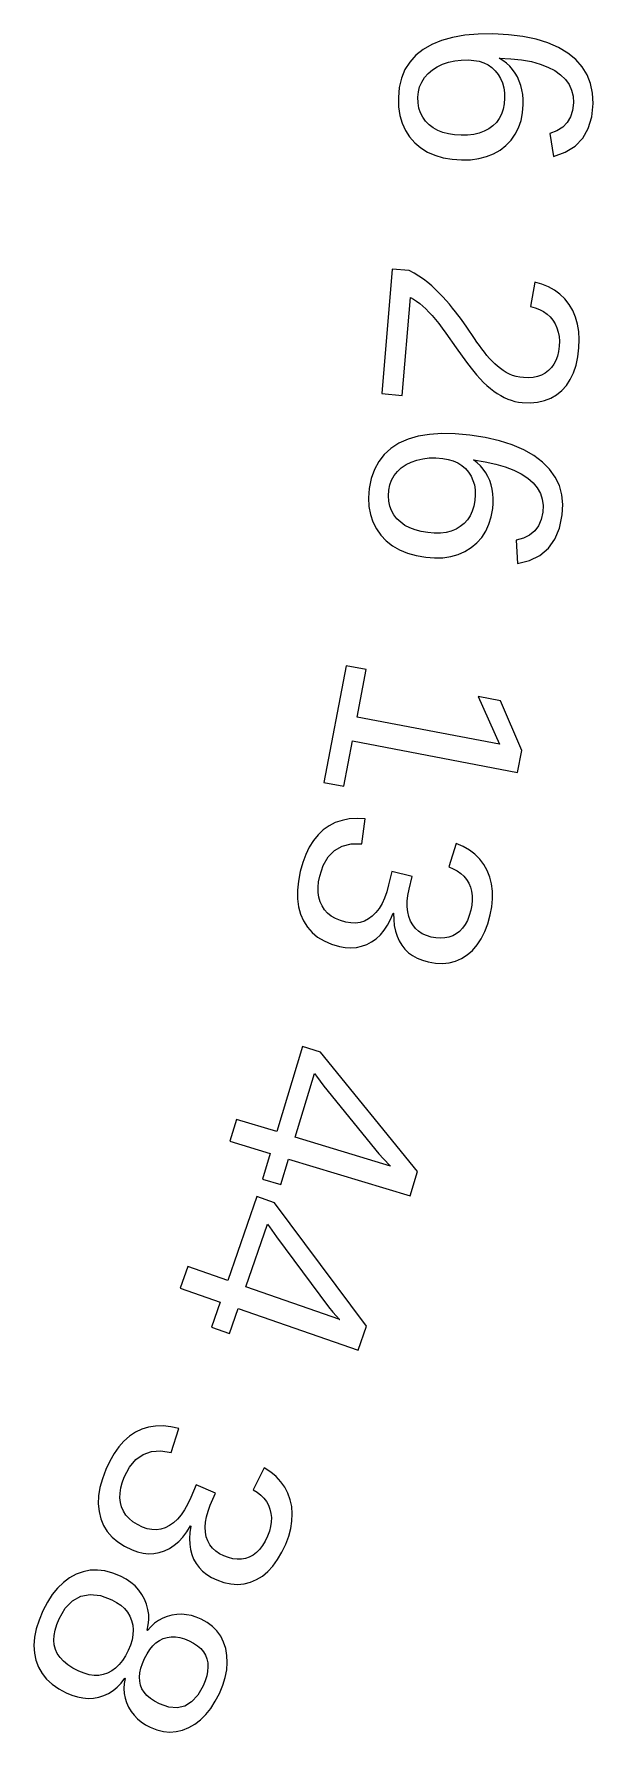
# Model space of a CAD drawing. Header units: metres. Extents: x -119 to 119, y -119 to 119.
# Drawn here: x 102.1 to 119, y -51.8 to -0.6 of the extents above; entities that cross this region are included whole.
import ezdxf

# ---------------------------------------------------------------- set-up
doc = ezdxf.new("R2010")
doc.units = ezdxf.units.M

msp = doc.modelspace()

# ---------------------------------------------------------------- linework, layer by layer
for p, q in [((114.106, -0.87602), (113.845, -1.02618)), ((114.402, -0.75488), (114.106, -0.87602)), ((114.735, -0.66278), (114.402, -0.75488)), ((115.103, -0.59969), (114.735, -0.66278)), ((115.507, -0.56561), (115.103, -0.59969)), ((115.947, -0.56056), (115.507, -0.56561)), ((116.422, -0.58514), (115.947, -0.56056)), ((116.859, -0.63835), (116.422, -0.58514)), ((117.257, -0.72022), (116.859, -0.63835)), ((117.616, -0.83073), (117.257, -0.72022)), ((117.936, -0.96986), (117.616, -0.83073)), ((118.217, -1.13766), (117.936, -0.96986)), ((113.438, -1.40817), (113.293, -1.63815)), ((113.622, -1.20419), (113.438, -1.40817)), ((113.845, -1.02618), (113.622, -1.20419)), ((114.273, -1.55116), (114.435, -1.4735)), ((114.435, -1.4735), (114.61, -1.41409)), ((114.61, -1.41409), (114.798, -1.37297)), ((114.798, -1.37297), (114.999, -1.35013)), ((114.999, -1.35013), (115.212, -1.34555)), ((115.212, -1.34555), (115.38, -1.35768)), ((115.38, -1.35768), (115.535, -1.3869)), ((115.535, -1.3869), (115.677, -1.43318)), ((115.677, -1.43318), (115.807, -1.49655)), ((115.807, -1.49655), (115.923, -1.57697)), ((116.259, -1.36465), (116.142, -1.29176)), ((116.142, -1.29176), (116.496, -1.30856)), ((116.365, -1.4463), (116.259, -1.36465)), ((116.462, -1.5367), (116.365, -1.4463)), ((116.549, -1.63582), (116.462, -1.5367)), ((116.496, -1.30856), (116.821, -1.3437)), ((116.821, -1.3437), (117.116, -1.39719)), ((117.116, -1.39719), (117.382, -1.46901)), ((117.382, -1.46901), (117.618, -1.55917)), ((118.457, -1.3318), (118.217, -1.13766)), ((118.651, -1.54996), (118.457, -1.3318)), ((113.188, -1.89412), (113.123, -2.17607)), ((113.293, -1.63815), (113.188, -1.89412)), ((113.739, -2.15434), (113.801, -2.01147)), ((113.801, -2.01147), (113.885, -1.87932)), ((113.885, -1.87932), (113.993, -1.75784)), ((113.993, -1.75784), (114.124, -1.64709)), ((114.124, -1.64709), (114.273, -1.55116)), ((115.923, -1.57697), (116.027, -1.67445)), ((116.027, -1.67445), (116.115, -1.78607)), ((116.115, -1.78607), (116.187, -1.90817)), ((116.187, -1.90817), (116.243, -2.04076)), ((116.243, -2.04076), (116.281, -2.18382)), ((116.626, -1.74368), (116.549, -1.63582)), ((116.693, -1.86028), (116.626, -1.74368)), ((116.749, -1.98439), (116.693, -1.86028)), ((116.795, -2.11412), (116.749, -1.98439)), ((117.618, -1.55917), (117.825, -1.66768)), ((117.825, -1.66768), (118.001, -1.79279)), ((118.001, -1.79279), (118.144, -1.93277)), ((118.144, -1.93277), (118.255, -2.08765)), ((118.801, -1.79213), (118.651, -1.54996)), ((118.906, -2.05832), (118.801, -1.79213)), ((113.123, -2.17607), (113.096, -2.48401)), ((113.096, -2.48401), (113.105, -2.7612)), ((113.686, -2.4722), (113.701, -2.30792)), ((113.692, -2.64073), (113.686, -2.4722)), ((113.701, -2.30792), (113.739, -2.15434)), ((116.281, -2.18382), (116.303, -2.3374)), ((116.308, -2.50143), (116.295, -2.6749)), ((116.303, -2.3374), (116.308, -2.50143)), ((116.83, -2.24945), (116.795, -2.11412)), ((116.854, -2.3904), (116.83, -2.24945)), ((116.867, -2.53693), (116.854, -2.3904)), ((116.869, -2.68909), (116.867, -2.53693)), ((118.255, -2.08765), (118.332, -2.25739)), ((118.332, -2.25739), (118.377, -2.44203)), ((118.377, -2.44203), (118.389, -2.64153)), ((118.966, -2.34856), (118.906, -2.05832)), ((118.982, -2.6628), (118.966, -2.34856)), ((113.105, -2.7612), (113.143, -3.01831)), ((113.143, -3.01831), (113.211, -3.25528)), ((113.718, -2.79715), (113.692, -2.64073)), ((113.764, -2.94142), (113.718, -2.79715)), ((113.831, -3.07353), (113.764, -2.94142)), ((113.917, -3.19351), (113.831, -3.07353)), ((116.213, -2.98083), (116.145, -3.11331)), ((116.263, -2.8347), (116.213, -2.98083)), ((116.295, -2.6749), (116.263, -2.8347)), ((116.804, -3.17706), (116.85, -2.94238)), ((116.85, -2.94238), (116.869, -2.68909)), ((118.303, -3.06473), (118.202, -3.23279)), ((118.365, -2.86765), (118.303, -3.06473)), ((118.389, -2.64153), (118.365, -2.86765)), ((118.837, -3.41396), (118.941, -3.06554)), ((118.941, -3.06554), (118.982, -2.6628)), ((113.211, -3.25528), (113.308, -3.47215)), ((113.308, -3.47215), (113.435, -3.6689)), ((114.023, -3.30133), (113.917, -3.19351)), ((114.146, -3.39528), (114.023, -3.30133)), ((114.285, -3.4729), (114.146, -3.39528)), ((114.439, -3.53426), (114.285, -3.4729)), ((114.608, -3.57928), (114.439, -3.53426)), ((114.792, -3.60802), (114.608, -3.57928)), ((115.542, -3.55606), (115.374, -3.59468)), ((115.694, -3.50029), (115.542, -3.55606)), ((115.831, -3.42737), (115.694, -3.50029)), ((115.953, -3.33728), (115.831, -3.42737)), ((116.058, -3.23213), (115.953, -3.33728)), ((116.145, -3.11331), (116.058, -3.23213)), ((116.63, -3.59056), (116.731, -3.39313)), ((116.731, -3.39313), (116.804, -3.17706)), ((117.887, -3.48187), (117.672, -3.56288)), ((117.672, -3.56288), (117.783, -4.26436)), ((118.064, -3.37184), (117.887, -3.48187)), ((118.202, -3.23279), (118.064, -3.37184)), ((118.669, -3.70804), (118.837, -3.41396)), ((113.435, -3.6689), (113.591, -3.84554)), ((113.591, -3.84554), (113.773, -3.99904)), ((113.773, -3.99904), (113.977, -4.12578)), ((114.991, -3.62045), (114.792, -3.60802)), ((115.19, -3.61613), (114.991, -3.62045)), ((115.374, -3.59468), (115.19, -3.61613)), ((115.975, -4.17912), (116.171, -4.06741)), ((116.171, -4.06741), (116.348, -3.92958)), ((116.348, -3.92958), (116.503, -3.76938)), ((116.503, -3.76938), (116.63, -3.59056)), ((118.142, -4.13324), (118.437, -3.94781)), ((118.437, -3.94781), (118.669, -3.70804)), ((113.977, -4.12578), (114.202, -4.22574)), ((114.202, -4.22574), (114.449, -4.29892)), ((114.449, -4.29892), (114.718, -4.34534)), ((114.718, -4.34534), (115.009, -4.36496)), ((115.009, -4.36496), (115.278, -4.35767)), ((115.278, -4.35767), (115.529, -4.32426)), ((115.529, -4.32426), (115.761, -4.26474)), ((115.761, -4.26474), (115.975, -4.17912)), ((117.783, -4.26436), (118.142, -4.13324)), ((112.912, -7.66158), (112.595, -11.4222)), ((113.426, -7.70488), (112.912, -7.66158)), ((113.575, -7.78891), (113.426, -7.70488)), ((113.718, -7.87744), (113.575, -7.78891)), ((113.854, -7.97047), (113.718, -7.87744)), ((113.983, -8.06804), (113.854, -7.97047)), ((114.106, -8.1701), (113.983, -8.06804)), ((114.222, -8.2767), (114.106, -8.1701)), ((117.219, -8.05646), (117.087, -8.79504)), ((117.436, -8.11351), (117.219, -8.05646)), ((117.635, -8.19237), (117.436, -8.11351)), ((117.818, -8.29306), (117.635, -8.19237)), ((113.215, -11.4744), (113.464, -8.51593)), ((113.464, -8.51593), (113.555, -8.56841)), ((113.555, -8.56841), (113.647, -8.62952)), ((113.647, -8.62952), (113.74, -8.69925)), ((113.74, -8.69925), (113.833, -8.77762)), ((114.333, -8.38622), (114.222, -8.2767)), ((114.439, -8.49709), (114.333, -8.38622)), ((114.542, -8.60928), (114.439, -8.49709)), ((114.641, -8.72282), (114.542, -8.60928)), ((117.982, -8.41559), (117.818, -8.29306)), ((118.129, -8.55995), (117.982, -8.41559)), ((118.259, -8.72615), (118.129, -8.55995)), ((113.833, -8.77762), (113.926, -8.86461)), ((113.926, -8.86461), (114.021, -8.96024)), ((114.021, -8.96024), (114.117, -9.06558)), ((114.117, -9.06558), (114.216, -9.18178)), ((114.216, -9.18178), (114.319, -9.30876)), ((114.736, -8.83768), (114.641, -8.72282)), ((114.827, -8.95389), (114.736, -8.83768)), ((115, -9.18712), (114.827, -8.95389)), ((115.164, -9.41801), (115, -9.18712)), ((117.087, -8.79504), (117.232, -8.83156)), ((117.232, -8.83156), (117.364, -8.88092)), ((117.364, -8.88092), (117.484, -8.9431)), ((117.484, -8.9431), (117.591, -9.01811)), ((117.591, -9.01811), (117.686, -9.10596)), ((117.686, -9.10596), (117.768, -9.20663)), ((117.768, -9.20663), (117.837, -9.31763)), ((118.368, -8.91054), (118.259, -8.72615)), ((118.453, -9.1088), (118.368, -8.91054)), ((118.515, -9.32094), (118.453, -9.1088)), ((114.319, -9.30876), (114.425, -9.44658)), ((114.425, -9.44658), (114.534, -9.59518)), ((114.534, -9.59518), (114.845, -10.0384)), ((115.394, -9.75854), (115.164, -9.41801)), ((117.837, -9.31763), (117.89, -9.43648)), ((117.89, -9.43648), (117.929, -9.56317)), ((117.929, -9.56317), (117.953, -9.69768)), ((117.953, -9.69768), (117.963, -9.84004)), ((118.552, -9.54697), (118.515, -9.32094)), ((118.566, -9.7869), (118.552, -9.54697)), ((114.845, -10.0384), (115.025, -10.2903)), ((115.469, -9.8671), (115.394, -9.75854)), ((115.545, -9.9722), (115.469, -9.8671)), ((115.621, -10.0739), (115.545, -9.9722)), ((115.697, -10.1721), (115.621, -10.0739)), ((115.773, -10.2669), (115.697, -10.1721)), ((117.937, -10.1458), (117.903, -10.2883)), ((117.957, -9.99023), (117.937, -10.1458)), ((117.963, -9.84004), (117.957, -9.99023)), ((118.521, -10.315), (118.556, -10.0407)), ((118.556, -10.0407), (118.566, -9.7869)), ((115.025, -10.2903), (115.188, -10.5104)), ((115.188, -10.5104), (115.333, -10.6986)), ((115.333, -10.6986), (115.46, -10.8549)), ((115.851, -10.3573), (115.773, -10.2669)), ((115.93, -10.4423), (115.851, -10.3573)), ((116.011, -10.5218), (115.93, -10.4423)), ((116.095, -10.5959), (116.011, -10.5218)), ((116.179, -10.6646), (116.095, -10.5959)), ((116.266, -10.7279), (116.179, -10.6646)), ((116.356, -10.7846), (116.266, -10.7279)), ((117.633, -10.7276), (117.533, -10.8036)), ((117.721, -10.6374), (117.633, -10.7276)), ((117.795, -10.5341), (117.721, -10.6374)), ((117.855, -10.4177), (117.795, -10.5341)), ((117.903, -10.2883), (117.855, -10.4177)), ((118.39, -10.7916), (118.466, -10.5653)), ((118.466, -10.5653), (118.521, -10.315)), ((115.46, -10.8549), (115.571, -10.9794)), ((115.571, -10.9794), (115.672, -11.0839)), ((115.672, -11.0839), (115.774, -11.1801)), ((115.774, -11.1801), (115.877, -11.2682)), ((115.877, -11.2682), (115.981, -11.3481)), ((116.451, -10.8327), (116.356, -10.7846)), ((116.55, -10.8723), (116.451, -10.8327)), ((116.654, -10.9034), (116.55, -10.8723)), ((116.764, -10.9259), (116.654, -10.9034)), ((116.877, -10.94), (116.764, -10.9259)), ((117.03, -10.9451), (116.877, -10.94)), ((117.171, -10.9341), (117.03, -10.9451)), ((117.302, -10.9068), (117.171, -10.9341)), ((117.423, -10.8633), (117.302, -10.9068)), ((117.533, -10.8036), (117.423, -10.8633)), ((118.036, -11.3266), (118.175, -11.1723)), ((118.175, -11.1723), (118.293, -10.994)), ((118.293, -10.994), (118.39, -10.7916)), ((112.595, -11.4222), (113.215, -11.4744)), ((115.981, -11.3481), (116.085, -11.4198)), ((116.085, -11.4198), (116.19, -11.4832)), ((116.19, -11.4832), (116.296, -11.5387)), ((116.296, -11.5387), (116.403, -11.5859)), ((116.403, -11.5859), (116.511, -11.6246)), ((116.511, -11.6246), (116.619, -11.6549)), ((116.619, -11.6549), (116.729, -11.6769)), ((116.729, -11.6769), (116.839, -11.6904)), ((116.839, -11.6904), (117.081, -11.6979)), ((117.081, -11.6979), (117.306, -11.6781)), ((117.306, -11.6781), (117.514, -11.6311)), ((117.514, -11.6311), (117.705, -11.5568)), ((117.705, -11.5568), (117.879, -11.4553)), ((117.879, -11.4553), (118.036, -11.3266)), ((113.389, -12.7985), (113.114, -12.9206)), ((113.697, -12.7091), (113.389, -12.7985)), ((114.037, -12.6522), (113.697, -12.7091)), ((114.41, -12.6279), (114.037, -12.6522)), ((114.815, -12.6363), (114.41, -12.6279)), ((115.253, -12.6772), (114.815, -12.6363)), ((115.724, -12.7514), (115.253, -12.6772)), ((116.152, -12.85), (115.724, -12.7514)), ((112.669, -13.2579), (112.501, -13.4716)), ((112.873, -13.0743), (112.669, -13.2579)), ((113.114, -12.9206), (112.873, -13.0743)), ((116.54, -12.973), (116.152, -12.85)), ((116.885, -13.1204), (116.54, -12.973)), ((117.189, -13.2923), (116.885, -13.1204)), ((117.451, -13.4885), (117.189, -13.2923)), ((112.37, -13.7151), (112.275, -13.9887)), ((112.501, -13.4716), (112.37, -13.7151)), ((112.967, -13.8958), (113.065, -13.7733)), ((113.065, -13.7733), (113.185, -13.6637)), ((113.185, -13.6637), (113.327, -13.5673)), ((113.327, -13.5673), (113.485, -13.4875)), ((113.485, -13.4875), (113.654, -13.4272)), ((113.654, -13.4272), (113.835, -13.3864)), ((113.835, -13.3864), (114.026, -13.3651)), ((114.026, -13.3651), (114.228, -13.3634)), ((114.228, -13.3634), (114.441, -13.3811)), ((114.441, -13.3811), (114.606, -13.4108)), ((114.606, -13.4108), (114.757, -13.456)), ((114.757, -13.456), (114.894, -13.5169)), ((114.894, -13.5169), (115.016, -13.5934)), ((115.016, -13.5934), (115.123, -13.6856)), ((115.123, -13.6856), (115.216, -13.7934)), ((115.216, -13.7934), (115.293, -13.9137)), ((115.479, -13.5095), (115.37, -13.4248)), ((115.37, -13.4248), (115.721, -13.4785)), ((115.577, -13.6019), (115.479, -13.5095)), ((115.664, -13.7019), (115.577, -13.6019)), ((115.74, -13.8096), (115.664, -13.7019)), ((115.721, -13.4785), (116.04, -13.5474)), ((115.805, -13.9249), (115.74, -13.8096)), ((116.04, -13.5474), (116.328, -13.6315)), ((116.328, -13.6315), (116.585, -13.7307)), ((116.585, -13.7307), (116.811, -13.8451)), ((116.811, -13.8451), (117.005, -13.9746)), ((117.668, -13.7066), (117.451, -13.4885)), ((117.839, -13.9439), (117.668, -13.7066)), ((112.217, -14.2922), (112.197, -14.5688)), ((112.275, -13.9887), (112.217, -14.2922)), ((112.793, -14.5103), (112.804, -14.342)), ((112.804, -14.342), (112.837, -14.1802)), ((112.837, -14.1802), (112.891, -14.0315)), ((112.891, -14.0315), (112.967, -13.8958)), ((115.293, -13.9137), (115.351, -14.0426)), ((115.351, -14.0426), (115.393, -14.1803)), ((115.393, -14.1803), (115.416, -14.3266)), ((115.416, -14.3266), (115.421, -14.4816)), ((115.859, -14.0478), (115.805, -13.9249)), ((115.902, -14.1772), (115.859, -14.0478)), ((115.934, -14.3109), (115.902, -14.1772)), ((115.955, -14.4492), (115.934, -14.3109)), ((117.005, -13.9746), (117.167, -14.1174)), ((117.167, -14.1174), (117.295, -14.2716)), ((117.295, -14.2716), (117.389, -14.4372)), ((117.963, -14.2004), (117.839, -13.9439)), ((118.039, -14.4761), (117.963, -14.2004)), ((112.197, -14.5688), (112.208, -14.8285)), ((112.208, -14.8285), (112.251, -15.0712)), ((112.803, -14.6686), (112.793, -14.5103)), ((112.834, -14.8169), (112.803, -14.6686)), ((112.886, -14.9552), (112.834, -14.8169)), ((115.378, -14.8163), (115.33, -14.972)), ((115.409, -14.6452), (115.378, -14.8163)), ((115.421, -14.4816), (115.409, -14.6452)), ((115.948, -14.8905), (115.961, -14.7389)), ((115.964, -14.5918), (115.955, -14.4492)), ((115.961, -14.7389), (115.964, -14.5918)), ((117.389, -14.4372), (117.448, -14.6141)), ((117.448, -14.6141), (117.473, -14.8024)), ((117.473, -14.8024), (117.465, -15.0021)), ((118.069, -14.7711), (118.039, -14.4761)), ((118.052, -15.0852), (118.069, -14.7711)), ((112.251, -15.0712), (112.325, -15.2971)), ((112.325, -15.2971), (112.43, -15.506)), ((112.959, -15.0835), (112.886, -14.9552)), ((113.053, -15.2019), (112.959, -15.0835)), ((113.166, -15.3082), (113.053, -15.2019)), ((113.296, -15.3999), (113.166, -15.3082)), ((115.085, -15.3458), (114.969, -15.4394)), ((115.183, -15.2367), (115.085, -15.3458)), ((115.265, -15.1121), (115.183, -15.2367)), ((115.33, -14.972), (115.265, -15.1121)), ((115.736, -15.5762), (115.832, -15.369)), ((115.832, -15.369), (115.902, -15.1404)), ((115.902, -15.1404), (115.948, -14.8905)), ((117.417, -15.2245), (117.334, -15.414)), ((117.465, -15.0021), (117.417, -15.2245)), ((117.969, -15.4815), (118.052, -15.0852)), ((112.43, -15.506), (112.567, -15.698)), ((112.567, -15.698), (112.732, -15.8697)), ((112.732, -15.8697), (112.921, -16.017)), ((113.443, -15.477), (113.296, -15.3999)), ((113.606, -15.5395), (113.443, -15.477)), ((113.786, -15.5873), (113.606, -15.5395)), ((113.983, -15.6205), (113.786, -15.5873)), ((114.181, -15.637), (113.983, -15.6205)), ((114.366, -15.6348), (114.181, -15.637)), ((114.537, -15.614), (114.366, -15.6348)), ((114.695, -15.5745), (114.537, -15.614)), ((114.839, -15.5163), (114.695, -15.5745)), ((114.969, -15.4394), (114.839, -15.5163)), ((115.47, -15.9266), (115.616, -15.7621)), ((115.616, -15.7621), (115.736, -15.5762)), ((116.877, -15.7853), (116.655, -15.8434)), ((116.655, -15.8434), (116.693, -16.5527)), ((117.065, -15.6944), (116.877, -15.7853)), ((117.217, -15.5706), (117.065, -15.6944)), ((117.334, -15.414), (117.217, -15.5706)), ((117.631, -16.092), (117.829, -15.8171)), ((117.829, -15.8171), (117.969, -15.4815)), ((112.921, -16.017), (113.135, -16.14)), ((113.135, -16.14), (113.373, -16.2386)), ((113.373, -16.2386), (113.635, -16.3128)), ((113.635, -16.3128), (113.923, -16.3627)), ((113.923, -16.3627), (114.191, -16.3836)), ((114.191, -16.3836), (114.444, -16.3766)), ((114.444, -16.3766), (114.681, -16.3417)), ((114.681, -16.3417), (114.903, -16.2789)), ((114.903, -16.2789), (115.109, -16.1883)), ((115.109, -16.1883), (115.3, -16.0697)), ((115.3, -16.0697), (115.47, -15.9266)), ((117.063, -16.4598), (117.376, -16.3063)), ((117.376, -16.3063), (117.631, -16.092)), ((116.693, -16.5527), (117.063, -16.4598)), ((111.514, -19.6391), (110.841, -23.1624)), ((112.125, -19.7558), (111.514, -19.6391)), ((111.852, -21.1879), (112.125, -19.7558)), ((116.185, -20.7003), (115.506, -20.5707)), ((115.506, -20.5707), (116.149, -22.0088)), ((116.824, -22.1999), (116.185, -20.7003)), ((116.149, -22.0088), (111.852, -21.1879)), ((111.452, -23.2791), (111.714, -21.9108)), ((111.714, -21.9108), (116.698, -22.8629)), ((116.698, -22.8629), (116.824, -22.1999)), ((110.841, -23.1624), (111.452, -23.2791)), ((110.826, -24.5981), (110.668, -24.7476)), ((111, -24.4741), (110.826, -24.5981)), ((111.189, -24.3776), (111, -24.4741)), ((111.393, -24.3085), (111.189, -24.3776)), ((111.612, -24.2668), (111.393, -24.3085)), ((111.846, -24.2526), (111.612, -24.2668)), ((112.096, -24.2658), (111.846, -24.2526)), ((111.99, -25.0176), (112.096, -24.2658)), ((110.402, -25.1183), (110.295, -25.3395)), ((110.527, -24.9211), (110.402, -25.1183)), ((110.668, -24.7476), (110.527, -24.9211)), ((111.161, -25.2157), (111.395, -25.0855)), ((111.395, -25.0855), (111.671, -25.0195)), ((111.671, -25.0195), (111.99, -25.0176)), ((114.844, -25.0094), (114.621, -25.713)), ((115.055, -25.0984), (114.844, -25.0094)), ((115.244, -25.2062), (115.055, -25.0984)), ((110.204, -25.5844), (110.13, -25.8532)), ((110.295, -25.3395), (110.204, -25.5844)), ((110.823, -25.6686), (110.971, -25.4101)), ((110.971, -25.4101), (111.161, -25.2157)), ((115.411, -25.3326), (115.244, -25.2062)), ((115.555, -25.4778), (115.411, -25.3326)), ((115.678, -25.6416), (115.555, -25.4778)), ((110.073, -26.1465), (110.046, -26.4221)), ((110.13, -25.8532), (110.073, -26.1465)), ((110.686, -26.1647), (110.719, -25.9912)), ((110.719, -25.9912), (110.823, -25.6686)), ((112.896, -25.8573), (112.802, -26.2584)), ((113.513, -26.0019), (112.896, -25.8573)), ((113.423, -26.3875), (113.513, -26.0019)), ((114.621, -25.713), (114.757, -25.7683)), ((114.757, -25.7683), (114.878, -25.8344)), ((114.878, -25.8344), (114.985, -25.9114)), ((114.985, -25.9114), (115.078, -25.9991)), ((115.078, -25.9991), (115.157, -26.0977)), ((115.157, -26.0977), (115.222, -26.2072)), ((115.779, -25.8241), (115.678, -25.6416)), ((115.857, -26.0216), (115.779, -25.8241)), ((115.909, -26.2294), (115.857, -26.0216)), ((110.046, -26.4221), (110.048, -26.6799)), ((110.671, -26.3289), (110.686, -26.1647)), ((110.674, -26.4837), (110.671, -26.3289)), ((110.694, -26.6291), (110.674, -26.4837)), ((110.733, -26.7653), (110.694, -26.6291)), ((112.679, -26.6549), (112.602, -26.8224)), ((112.745, -26.4669), (112.679, -26.6549)), ((112.802, -26.2584), (112.745, -26.4669)), ((113.367, -26.7531), (113.386, -26.5759)), ((113.386, -26.5759), (113.423, -26.3875)), ((115.222, -26.2072), (115.272, -26.3258)), ((115.272, -26.3258), (115.307, -26.4512)), ((115.307, -26.4512), (115.325, -26.5833)), ((115.325, -26.5833), (115.328, -26.7222)), ((115.937, -26.4477), (115.909, -26.2294)), ((115.939, -26.6765), (115.937, -26.4477)), ((110.048, -26.6799), (110.079, -26.9201)), ((110.079, -26.9201), (110.139, -27.1425)), ((110.139, -27.1425), (110.228, -27.3471)), ((110.789, -26.892), (110.733, -26.7653)), ((110.864, -27.0077), (110.789, -26.892)), ((110.957, -27.1099), (110.864, -27.0077)), ((111.068, -27.1985), (110.957, -27.1099)), ((112.417, -27.0959), (112.309, -27.202)), ((112.515, -26.9694), (112.417, -27.0959)), ((112.602, -26.8224), (112.515, -26.9694)), ((112.859, -27.302), (112.936, -27.1095)), ((112.936, -27.1095), (112.952, -27.1131)), ((112.952, -27.1131), (112.954, -27.3051)), ((113.365, -26.919), (113.367, -26.7531)), ((113.38, -27.0736), (113.365, -26.919)), ((113.413, -27.217), (113.38, -27.0736)), ((115.286, -27.0202), (115.241, -27.1832)), ((115.315, -26.8679), (115.286, -27.0202)), ((115.328, -26.7222), (115.315, -26.8679)), ((115.796, -27.4304), (115.87, -27.1651)), ((115.87, -27.1651), (115.917, -26.9156)), ((115.917, -26.9156), (115.939, -26.6765)), ((110.228, -27.3471), (110.345, -27.532)), ((110.345, -27.532), (110.487, -27.6943)), ((111.198, -27.2735), (111.068, -27.1985)), ((111.346, -27.335), (111.198, -27.2735)), ((111.512, -27.3829), (111.346, -27.335)), ((111.662, -27.4077), (111.512, -27.3829)), ((111.805, -27.4106), (111.662, -27.4077)), ((111.941, -27.3914), (111.805, -27.4106)), ((112.07, -27.3502), (111.941, -27.3914)), ((112.193, -27.2871), (112.07, -27.3502)), ((112.309, -27.202), (112.193, -27.2871)), ((112.552, -27.7655), (112.667, -27.63)), ((112.667, -27.63), (112.769, -27.4755)), ((112.769, -27.4755), (112.859, -27.302)), ((112.954, -27.3051), (112.973, -27.4849)), ((112.973, -27.4849), (113.006, -27.6525)), ((113.006, -27.6525), (113.055, -27.8079)), ((113.463, -27.3491), (113.413, -27.217)), ((113.53, -27.468), (113.463, -27.3491)), ((113.612, -27.5716), (113.53, -27.468)), ((113.708, -27.6599), (113.612, -27.5716)), ((113.82, -27.7329), (113.708, -27.6599)), ((114.948, -27.6604), (114.848, -27.736)), ((115.038, -27.5673), (114.948, -27.6604)), ((115.116, -27.4567), (115.038, -27.5673)), ((115.184, -27.3287), (115.116, -27.4567)), ((115.241, -27.1832), (115.184, -27.3287)), ((115.599, -27.8839), (115.706, -27.67)), ((115.706, -27.67), (115.796, -27.4304)), ((110.487, -27.6943), (110.656, -27.8339)), ((110.656, -27.8339), (110.85, -27.951)), ((110.85, -27.951), (111.07, -28.0455)), ((111.07, -28.0455), (111.315, -28.1174)), ((111.315, -28.1174), (111.491, -28.1485)), ((111.491, -28.1485), (111.662, -28.1579)), ((111.662, -28.1579), (111.826, -28.1457)), ((111.826, -28.1457), (111.985, -28.1119)), ((111.985, -28.1119), (112.139, -28.0564)), ((112.139, -28.0564), (112.287, -27.9792)), ((112.287, -27.9792), (112.426, -27.8819)), ((112.426, -27.8819), (112.552, -27.7655)), ((113.055, -27.8079), (113.119, -27.9511)), ((113.119, -27.9511), (113.199, -28.0821)), ((113.199, -28.0821), (113.294, -28.2004)), ((113.294, -28.2004), (113.404, -28.3047)), ((113.946, -27.7907), (113.82, -27.7329)), ((114.087, -27.8332), (113.946, -27.7907)), ((114.232, -27.8593), (114.087, -27.8332)), ((114.369, -27.8685), (114.232, -27.8593)), ((114.499, -27.8608), (114.369, -27.8685)), ((114.622, -27.8361), (114.499, -27.8608)), ((114.738, -27.7945), (114.622, -27.8361)), ((114.848, -27.736), (114.738, -27.7945)), ((115.335, -28.2345), (115.476, -28.072)), ((115.476, -28.072), (115.599, -27.8839)), ((113.404, -28.3047), (113.528, -28.395)), ((113.528, -28.395), (113.668, -28.4714)), ((113.668, -28.4714), (113.823, -28.5338)), ((113.823, -28.5338), (113.992, -28.5822)), ((113.992, -28.5822), (114.217, -28.6213)), ((114.217, -28.6213), (114.431, -28.6307)), ((114.431, -28.6307), (114.634, -28.6104)), ((114.634, -28.6104), (114.826, -28.5604)), ((114.826, -28.5604), (115.008, -28.4807)), ((115.008, -28.4807), (115.178, -28.3712)), ((115.178, -28.3712), (115.335, -28.2345)), ((110.201, -31.1405), (109.425, -33.7088)), ((110.744, -31.3046), (110.201, -31.1405)), ((113.675, -34.9157), (110.744, -31.3046)), ((109.977, -33.8757), (110.558, -31.9527)), ((110.558, -31.9527), (110.617, -32.0383)), ((110.617, -32.0383), (110.841, -32.3325)), ((110.841, -32.3325), (112.502, -34.3764)), ((108.201, -33.3388), (108.001, -34.0003)), ((109.425, -33.7088), (108.201, -33.3388)), ((108.001, -34.0003), (109.225, -34.3703)), ((112.863, -34.7479), (109.977, -33.8757)), ((109.225, -34.3703), (108.993, -35.1399)), ((109.545, -35.3068), (109.777, -34.5372)), ((109.777, -34.5372), (113.453, -35.648)), ((112.502, -34.3764), (112.642, -34.528)), ((112.642, -34.528), (112.853, -34.7391)), ((112.853, -34.7391), (112.863, -34.7479)), ((108.993, -35.1399), (109.545, -35.3068)), ((113.453, -35.648), (113.675, -34.9157)), ((108.819, -35.6726), (107.937, -38.2066)), ((109.354, -35.859), (108.819, -35.6726)), ((112.133, -39.5883), (109.354, -35.859)), ((108.482, -38.3962), (109.142, -36.4988)), ((109.142, -36.4988), (109.197, -36.5868)), ((109.197, -36.5868), (109.408, -36.89)), ((109.408, -36.89), (110.984, -39.0009)), ((106.729, -37.7863), (106.502, -38.4389)), ((107.937, -38.2066), (106.729, -37.7863)), ((106.502, -38.4389), (107.71, -38.8592)), ((111.329, -39.387), (108.482, -38.3962)), ((107.71, -38.8592), (107.446, -39.6186)), ((107.991, -39.8082), (108.255, -39.0489)), ((108.255, -39.0489), (111.881, -40.3108)), ((110.984, -39.0009), (111.118, -39.1582)), ((111.118, -39.1582), (111.319, -39.3778)), ((111.319, -39.3778), (111.329, -39.387)), ((107.446, -39.6186), (107.991, -39.8082)), ((111.881, -40.3108), (112.133, -39.5883)), ((104.801, -43.0578), (104.645, -43.2315)), ((104.97, -42.9105), (104.801, -43.0578)), ((105.15, -42.7894), (104.97, -42.9105)), ((105.343, -42.6963), (105.15, -42.7894)), ((105.545, -42.6328), (105.343, -42.6963)), ((105.758, -42.5988), (105.545, -42.6328)), ((105.981, -42.5944), (105.758, -42.5988)), ((106.214, -42.6195), (105.981, -42.5944)), ((106.457, -42.6742), (106.214, -42.6195)), ((106.228, -43.3978), (106.457, -42.6742)), ((104.502, -43.4315), (104.372, -43.6578)), ((104.645, -43.2315), (104.502, -43.4315)), ((105.157, -43.6142), (105.377, -43.4545)), ((105.377, -43.4545), (105.629, -43.3651)), ((105.629, -43.3651), (105.913, -43.3462)), ((105.913, -43.3462), (106.228, -43.3978)), ((104.254, -43.9104), (104.149, -44.1901)), ((104.372, -43.6578), (104.254, -43.9104)), ((104.811, -44.145), (104.968, -43.8444)), ((104.968, -43.8444), (105.157, -43.6142)), ((109.043, -43.8671), (108.705, -44.5234)), ((109.236, -43.9901), (109.043, -43.8671)), ((109.404, -44.1279), (109.236, -43.9901)), ((104.076, -44.4573), (104.035, -44.7118)), ((104.149, -44.1901), (104.076, -44.4573)), ((104.684, -44.623), (104.708, -44.4699)), ((104.708, -44.4699), (104.75, -44.3105)), ((104.75, -44.3105), (104.811, -44.145)), ((106.98, -44.3771), (106.82, -44.7568)), ((107.564, -44.6229), (106.98, -44.3771)), ((108.705, -44.5234), (108.83, -44.6006)), ((108.83, -44.6006), (108.938, -44.6861)), ((109.547, -44.2805), (109.404, -44.1279)), ((109.666, -44.4478), (109.547, -44.2805)), ((109.759, -44.6299), (109.666, -44.4478)), ((104.035, -44.7118), (104.025, -44.9538)), ((104.025, -44.9538), (104.047, -45.1831)), ((104.68, -44.7698), (104.684, -44.623)), ((104.696, -44.9105), (104.68, -44.7698)), ((104.73, -45.0448), (104.696, -44.9105)), ((104.784, -45.1714), (104.73, -45.0448)), ((106.73, -44.9529), (106.633, -45.1272)), ((106.82, -44.7568), (106.73, -44.9529)), ((107.343, -45.1675), (107.411, -44.9879)), ((107.411, -44.9879), (107.564, -44.6229)), ((108.938, -44.6861), (109.031, -44.7799)), ((109.031, -44.7799), (109.108, -44.882)), ((109.108, -44.882), (109.17, -44.9925)), ((109.17, -44.9925), (109.215, -45.1112)), ((109.215, -45.1112), (109.245, -45.2365)), ((109.828, -44.8267), (109.759, -44.6299)), ((109.872, -45.0343), (109.828, -44.8267)), ((109.889, -45.248), (109.872, -45.0343)), ((104.047, -45.1831), (104.101, -45.3998)), ((104.101, -45.3998), (104.185, -45.6015)), ((104.185, -45.6015), (104.298, -45.7853)), ((104.859, -45.2877), (104.784, -45.1714)), ((104.954, -45.3937), (104.859, -45.2877)), ((105.069, -45.4893), (104.954, -45.3937)), ((105.205, -45.5747), (105.069, -45.4893)), ((105.361, -45.6498), (105.205, -45.5747)), ((106.177, -45.6048), (106.048, -45.6693)), ((106.301, -45.5182), (106.177, -45.6048)), ((106.418, -45.4098), (106.301, -45.5182)), ((106.529, -45.2794), (106.418, -45.4098)), ((106.633, -45.1272), (106.529, -45.2794)), ((106.702, -45.7953), (106.81, -45.6184)), ((106.825, -45.6246), (106.796, -45.8143)), ((106.81, -45.6184), (106.825, -45.6246)), ((107.254, -45.6573), (107.265, -45.5022)), ((107.265, -45.5022), (107.294, -45.339)), ((107.294, -45.339), (107.343, -45.1675)), ((109.233, -45.6366), (109.196, -45.7781)), ((109.254, -45.4992), (109.233, -45.6366)), ((109.245, -45.2365), (109.257, -45.3659)), ((109.257, -45.3659), (109.254, -45.4992)), ((109.844, -45.6938), (109.879, -45.4679)), ((109.879, -45.4679), (109.889, -45.248)), ((104.298, -45.7853), (104.441, -45.9512)), ((104.441, -45.9512), (104.613, -46.0991)), ((104.613, -46.0991), (104.814, -46.229)), ((105.504, -45.6992), (105.361, -45.6498)), ((105.644, -45.7259), (105.504, -45.6992)), ((105.782, -45.7298), (105.644, -45.7259)), ((105.917, -45.7109), (105.782, -45.7298)), ((106.048, -45.6693), (105.917, -45.7109)), ((106.322, -46.2009), (106.458, -46.0865)), ((106.458, -46.0865), (106.584, -45.9513)), ((106.584, -45.9513), (106.702, -45.7953)), ((106.796, -45.8143), (106.783, -45.9946)), ((106.783, -45.9946), (106.788, -46.1655)), ((107.263, -45.8041), (107.254, -45.6573)), ((107.29, -45.9428), (107.263, -45.8041)), ((107.336, -46.0712), (107.29, -45.9428)), ((107.399, -46.187), (107.336, -46.0712)), ((109.07, -46.0765), (108.99, -46.2105)), ((109.142, -45.9235), (109.07, -46.0765)), ((109.196, -45.7781), (109.142, -45.9235)), ((109.693, -46.164), (109.782, -45.9258)), ((109.782, -45.9258), (109.844, -45.6938)), ((104.814, -46.229), (105.044, -46.341)), ((105.044, -46.341), (105.212, -46.4011)), ((105.212, -46.4011), (105.379, -46.4389)), ((105.379, -46.4389), (105.543, -46.4544)), ((105.543, -46.4544), (105.705, -46.4476)), ((105.705, -46.4476), (105.866, -46.4186)), ((105.866, -46.4186), (106.024, -46.3672)), ((106.024, -46.3672), (106.178, -46.2945)), ((106.178, -46.2945), (106.322, -46.2009)), ((106.788, -46.1655), (106.811, -46.3269)), ((106.811, -46.3269), (106.85, -46.4788)), ((106.85, -46.4788), (106.907, -46.6213)), ((106.907, -46.6213), (106.981, -46.7538)), ((107.48, -46.2902), (107.399, -46.187)), ((107.577, -46.3809), (107.48, -46.2902)), ((107.692, -46.459), (107.577, -46.3809)), ((107.824, -46.5244), (107.692, -46.459)), ((107.962, -46.5743), (107.824, -46.5244)), ((108.096, -46.6064), (107.962, -46.5743)), ((108.225, -46.6205), (108.096, -46.6064)), ((108.351, -46.6168), (108.225, -46.6205)), ((108.473, -46.5952), (108.351, -46.6168)), ((108.59, -46.5558), (108.473, -46.5952)), ((108.702, -46.4981), (108.59, -46.5558)), ((108.806, -46.4213), (108.702, -46.4981)), ((108.902, -46.3254), (108.806, -46.4213)), ((108.99, -46.2105), (108.902, -46.3254)), ((109.306, -46.8273), (109.447, -46.6343)), ((109.447, -46.6343), (109.576, -46.4132)), ((109.576, -46.4132), (109.693, -46.164)), ((103.354, -47.0742), (103.155, -47.1829)), ((103.563, -46.998), (103.354, -47.0742)), ((103.778, -46.9565), (103.563, -46.998)), ((103.999, -46.9497), (103.778, -46.9565)), ((104.227, -46.9775), (103.999, -46.9497)), ((104.46, -47.04), (104.227, -46.9775)), ((104.701, -47.1371), (104.46, -47.04)), ((104.863, -47.2231), (104.701, -47.1371)), ((106.981, -46.7538), (107.072, -46.875)), ((107.072, -46.875), (107.179, -46.9849)), ((107.179, -46.9849), (107.304, -47.0835)), ((107.304, -47.0835), (107.446, -47.1709)), ((107.446, -47.1709), (107.605, -47.2469)), ((108.81, -47.2374), (108.988, -47.1289)), ((108.988, -47.1289), (109.153, -46.9921)), ((109.153, -46.9921), (109.306, -46.8273)), ((102.795, -47.4914), (102.634, -47.6912)), ((102.969, -47.322), (102.795, -47.4914)), ((103.155, -47.1829), (102.969, -47.322)), ((103.495, -47.7357), (103.776, -47.6839)), ((103.776, -47.6839), (104.089, -47.7206)), ((105.008, -47.3209), (104.863, -47.2231)), ((105.137, -47.4305), (105.008, -47.3209)), ((105.25, -47.5519), (105.137, -47.4305)), ((105.345, -47.6851), (105.25, -47.5519)), ((105.425, -47.83), (105.345, -47.6851)), ((107.605, -47.2469), (107.82, -47.3232)), ((107.82, -47.3232), (108.03, -47.3682)), ((108.03, -47.3682), (108.233, -47.3822)), ((108.233, -47.3822), (108.431, -47.3651)), ((108.431, -47.3651), (108.624, -47.3168)), ((108.624, -47.3168), (108.81, -47.2374)), ((102.35, -48.1819), (102.233, -48.4594)), ((102.486, -47.9214), (102.35, -48.1819)), ((102.634, -47.6912), (102.486, -47.9214)), ((102.842, -48.4223), (103.028, -48.1049)), ((103.028, -48.1049), (103.246, -47.8761)), ((103.246, -47.8761), (103.495, -47.7357)), ((104.089, -47.7206), (104.434, -47.8458)), ((104.434, -47.8458), (104.58, -47.924)), ((104.58, -47.924), (104.707, -48.0125)), ((104.707, -48.0125), (104.816, -48.1114)), ((104.816, -48.1114), (104.906, -48.2208)), ((105.486, -47.9821), (105.425, -47.83)), ((105.527, -48.1359), (105.486, -47.9821)), ((105.549, -48.2915), (105.527, -48.1359)), ((102.233, -48.4594), (102.149, -48.7254)), ((102.717, -48.7633), (102.769, -48.597)), ((102.769, -48.597), (102.842, -48.4223)), ((104.906, -48.2208), (104.978, -48.3405)), ((104.978, -48.3405), (105.032, -48.4707)), ((105.032, -48.4707), (105.066, -48.6088)), ((105.066, -48.6088), (105.08, -48.7521)), ((105.499, -48.769), (105.535, -48.608)), ((105.616, -48.6589), (105.514, -48.7758)), ((105.535, -48.608), (105.552, -48.4489)), ((105.552, -48.4489), (105.549, -48.2915)), ((105.727, -48.5579), (105.616, -48.6589)), ((105.846, -48.4727), (105.727, -48.5579)), ((105.974, -48.4033), (105.846, -48.4727)), ((106.109, -48.3497), (105.974, -48.4033)), ((106.252, -48.312), (106.109, -48.3497)), ((106.399, -48.2905), (106.252, -48.312)), ((106.547, -48.2854), (106.399, -48.2905)), ((106.694, -48.2968), (106.547, -48.2854)), ((106.841, -48.3247), (106.694, -48.2968)), ((106.988, -48.369), (106.841, -48.3247)), ((107.135, -48.4299), (106.988, -48.369)), ((107.318, -48.531), (107.135, -48.4299)), ((107.478, -48.6508), (107.318, -48.531)), ((107.613, -48.7893), (107.478, -48.6508)), ((102.097, -48.98), (102.079, -49.2231)), ((102.079, -49.2231), (102.093, -49.4547)), ((102.149, -48.7254), (102.097, -48.98)), ((102.679, -49.0706), (102.687, -48.9211)), ((102.693, -49.2117), (102.679, -49.0706)), ((102.687, -48.9211), (102.717, -48.7633)), ((102.728, -49.3444), (102.693, -49.2117)), ((104.998, -49.2129), (104.93, -49.3768)), ((105.046, -49.0541), (104.998, -49.2129)), ((105.073, -48.9005), (105.046, -49.0541)), ((105.08, -48.7521), (105.073, -48.9005)), ((105.514, -48.7758), (105.499, -48.769)), ((105.67, -49.2404), (105.768, -49.1493)), ((105.768, -49.1493), (105.872, -49.0757)), ((105.872, -49.0757), (105.985, -49.0195)), ((105.985, -49.0195), (106.103, -48.982)), ((106.103, -48.982), (106.227, -48.9639)), ((106.227, -48.9639), (106.356, -48.9651)), ((106.356, -48.9651), (106.489, -48.9856)), ((106.489, -48.9856), (106.628, -49.0255)), ((106.628, -49.0255), (106.772, -49.0846)), ((106.772, -49.0846), (106.907, -49.1562)), ((106.907, -49.1562), (107.023, -49.2357)), ((107.725, -48.9465), (107.613, -48.7893)), ((107.813, -49.1224), (107.725, -48.9465)), ((107.877, -49.317), (107.813, -49.1224)), ((102.093, -49.4547), (102.14, -49.6748)), ((102.14, -49.6748), (102.219, -49.8811)), ((102.786, -49.47), (102.728, -49.3444)), ((102.868, -49.5892), (102.786, -49.47)), ((102.975, -49.7018), (102.868, -49.5892)), ((103.106, -49.8079), (102.975, -49.7018)), ((104.754, -49.6816), (104.654, -49.8052)), ((104.846, -49.5388), (104.754, -49.6816)), ((104.93, -49.3768), (104.846, -49.5388)), ((105.359, -49.7692), (105.423, -49.6181)), ((105.423, -49.6181), (105.498, -49.4748)), ((105.498, -49.4748), (105.58, -49.3489)), ((105.58, -49.3489), (105.67, -49.2404)), ((107.023, -49.2357), (107.121, -49.323)), ((107.121, -49.323), (107.201, -49.4182)), ((107.201, -49.4182), (107.263, -49.5213)), ((107.263, -49.5213), (107.307, -49.6322)), ((107.307, -49.6322), (107.332, -49.7508)), ((107.915, -49.525), (107.877, -49.317)), ((107.907, -49.9626), (107.925, -49.7402)), ((107.925, -49.7402), (107.915, -49.525)), ((102.219, -49.8811), (102.327, -50.0706)), ((102.327, -50.0706), (102.464, -50.2431)), ((102.464, -50.2431), (102.631, -50.3986)), ((103.26, -49.9074), (103.106, -49.8079)), ((103.439, -50.0005), (103.26, -49.9074)), ((103.599, -50.0658), (103.439, -50.0005)), ((103.752, -50.1089), (103.599, -50.0658)), ((103.9, -50.13), (103.752, -50.1089)), ((104.041, -50.1289), (103.9, -50.13)), ((104.177, -50.1058), (104.041, -50.1289)), ((104.307, -50.0605), (104.177, -50.1058)), ((104.43, -49.9946), (104.307, -50.0605)), ((104.546, -49.9095), (104.43, -49.9946)), ((104.654, -49.8052), (104.546, -49.9095)), ((104.717, -50.3609), (104.826, -50.2185)), ((104.841, -50.2253), (104.811, -50.3781)), ((104.826, -50.2185), (104.841, -50.2253)), ((105.272, -50.182), (105.284, -50.0511)), ((105.279, -50.3061), (105.272, -50.182)), ((105.284, -50.0511), (105.312, -49.9135)), ((105.312, -49.9135), (105.359, -49.7692)), ((107.302, -50.1457), (107.256, -50.2904)), ((107.33, -50.0076), (107.302, -50.1457)), ((107.34, -49.8759), (107.33, -50.0076)), ((107.332, -49.7508), (107.34, -49.8759)), ((107.787, -50.429), (107.861, -50.1922)), ((107.861, -50.1922), (107.907, -49.9626)), ((102.631, -50.3986), (102.827, -50.5372)), ((102.827, -50.5372), (103.053, -50.6589)), ((103.053, -50.6589), (103.224, -50.7297)), ((103.224, -50.7297), (103.392, -50.7807)), ((104.041, -50.7872), (104.194, -50.74)), ((104.194, -50.74), (104.338, -50.6738)), ((104.338, -50.6738), (104.473, -50.5886)), ((104.473, -50.5886), (104.6, -50.4842)), ((104.6, -50.4842), (104.717, -50.3609)), ((104.811, -50.3781), (104.8, -50.5274)), ((104.8, -50.5274), (104.807, -50.6731)), ((104.807, -50.6731), (104.833, -50.8152)), ((105.302, -50.4235), (105.279, -50.3061)), ((105.346, -50.5347), (105.302, -50.4235)), ((105.41, -50.6391), (105.346, -50.5347)), ((105.495, -50.737), (105.41, -50.6391)), ((105.601, -50.8281), (105.495, -50.737)), ((107.031, -50.7225), (106.846, -50.9276)), ((107.192, -50.4415), (107.031, -50.7225)), ((107.256, -50.2904), (107.192, -50.4415)), ((107.56, -50.9131), (107.685, -50.673)), ((107.685, -50.673), (107.787, -50.429)), ((103.392, -50.7807), (103.558, -50.812)), ((103.558, -50.812), (103.721, -50.8235)), ((103.721, -50.8235), (103.882, -50.8152)), ((103.882, -50.8152), (104.041, -50.7872)), ((104.833, -50.8152), (104.876, -50.9537)), ((104.876, -50.9537), (104.938, -51.0886)), ((104.938, -51.0886), (105.015, -51.2163)), ((105.015, -51.2163), (105.105, -51.3334)), ((105.728, -50.9126), (105.601, -50.8281)), ((105.876, -50.9904), (105.728, -50.9126)), ((106.153, -51.0884), (105.876, -50.9904)), ((106.407, -51.1106), (106.153, -51.0884)), ((106.638, -51.057), (106.407, -51.1106)), ((106.846, -50.9276), (106.638, -51.057)), ((107.275, -51.312), (107.423, -51.1261)), ((107.423, -51.1261), (107.56, -50.9131)), ((105.105, -51.3334), (105.207, -51.4398)), ((105.207, -51.4398), (105.322, -51.5356)), ((105.322, -51.5356), (105.45, -51.6207)), ((105.45, -51.6207), (105.591, -51.6951)), ((105.591, -51.6951), (105.792, -51.7747)), ((105.792, -51.7747), (105.991, -51.8233)), ((106.381, -51.8271), (106.573, -51.7825)), ((106.573, -51.7825), (106.762, -51.7067)), ((106.762, -51.7067), (106.945, -51.6023)), ((106.945, -51.6023), (107.116, -51.4707)), ((107.116, -51.4707), (107.275, -51.312)), ((105.991, -51.8233), (106.187, -51.8408)), ((106.187, -51.8408), (106.381, -51.8271))]:
    msp.add_line(p, q)

doc.saveas('drawing.dxf')
